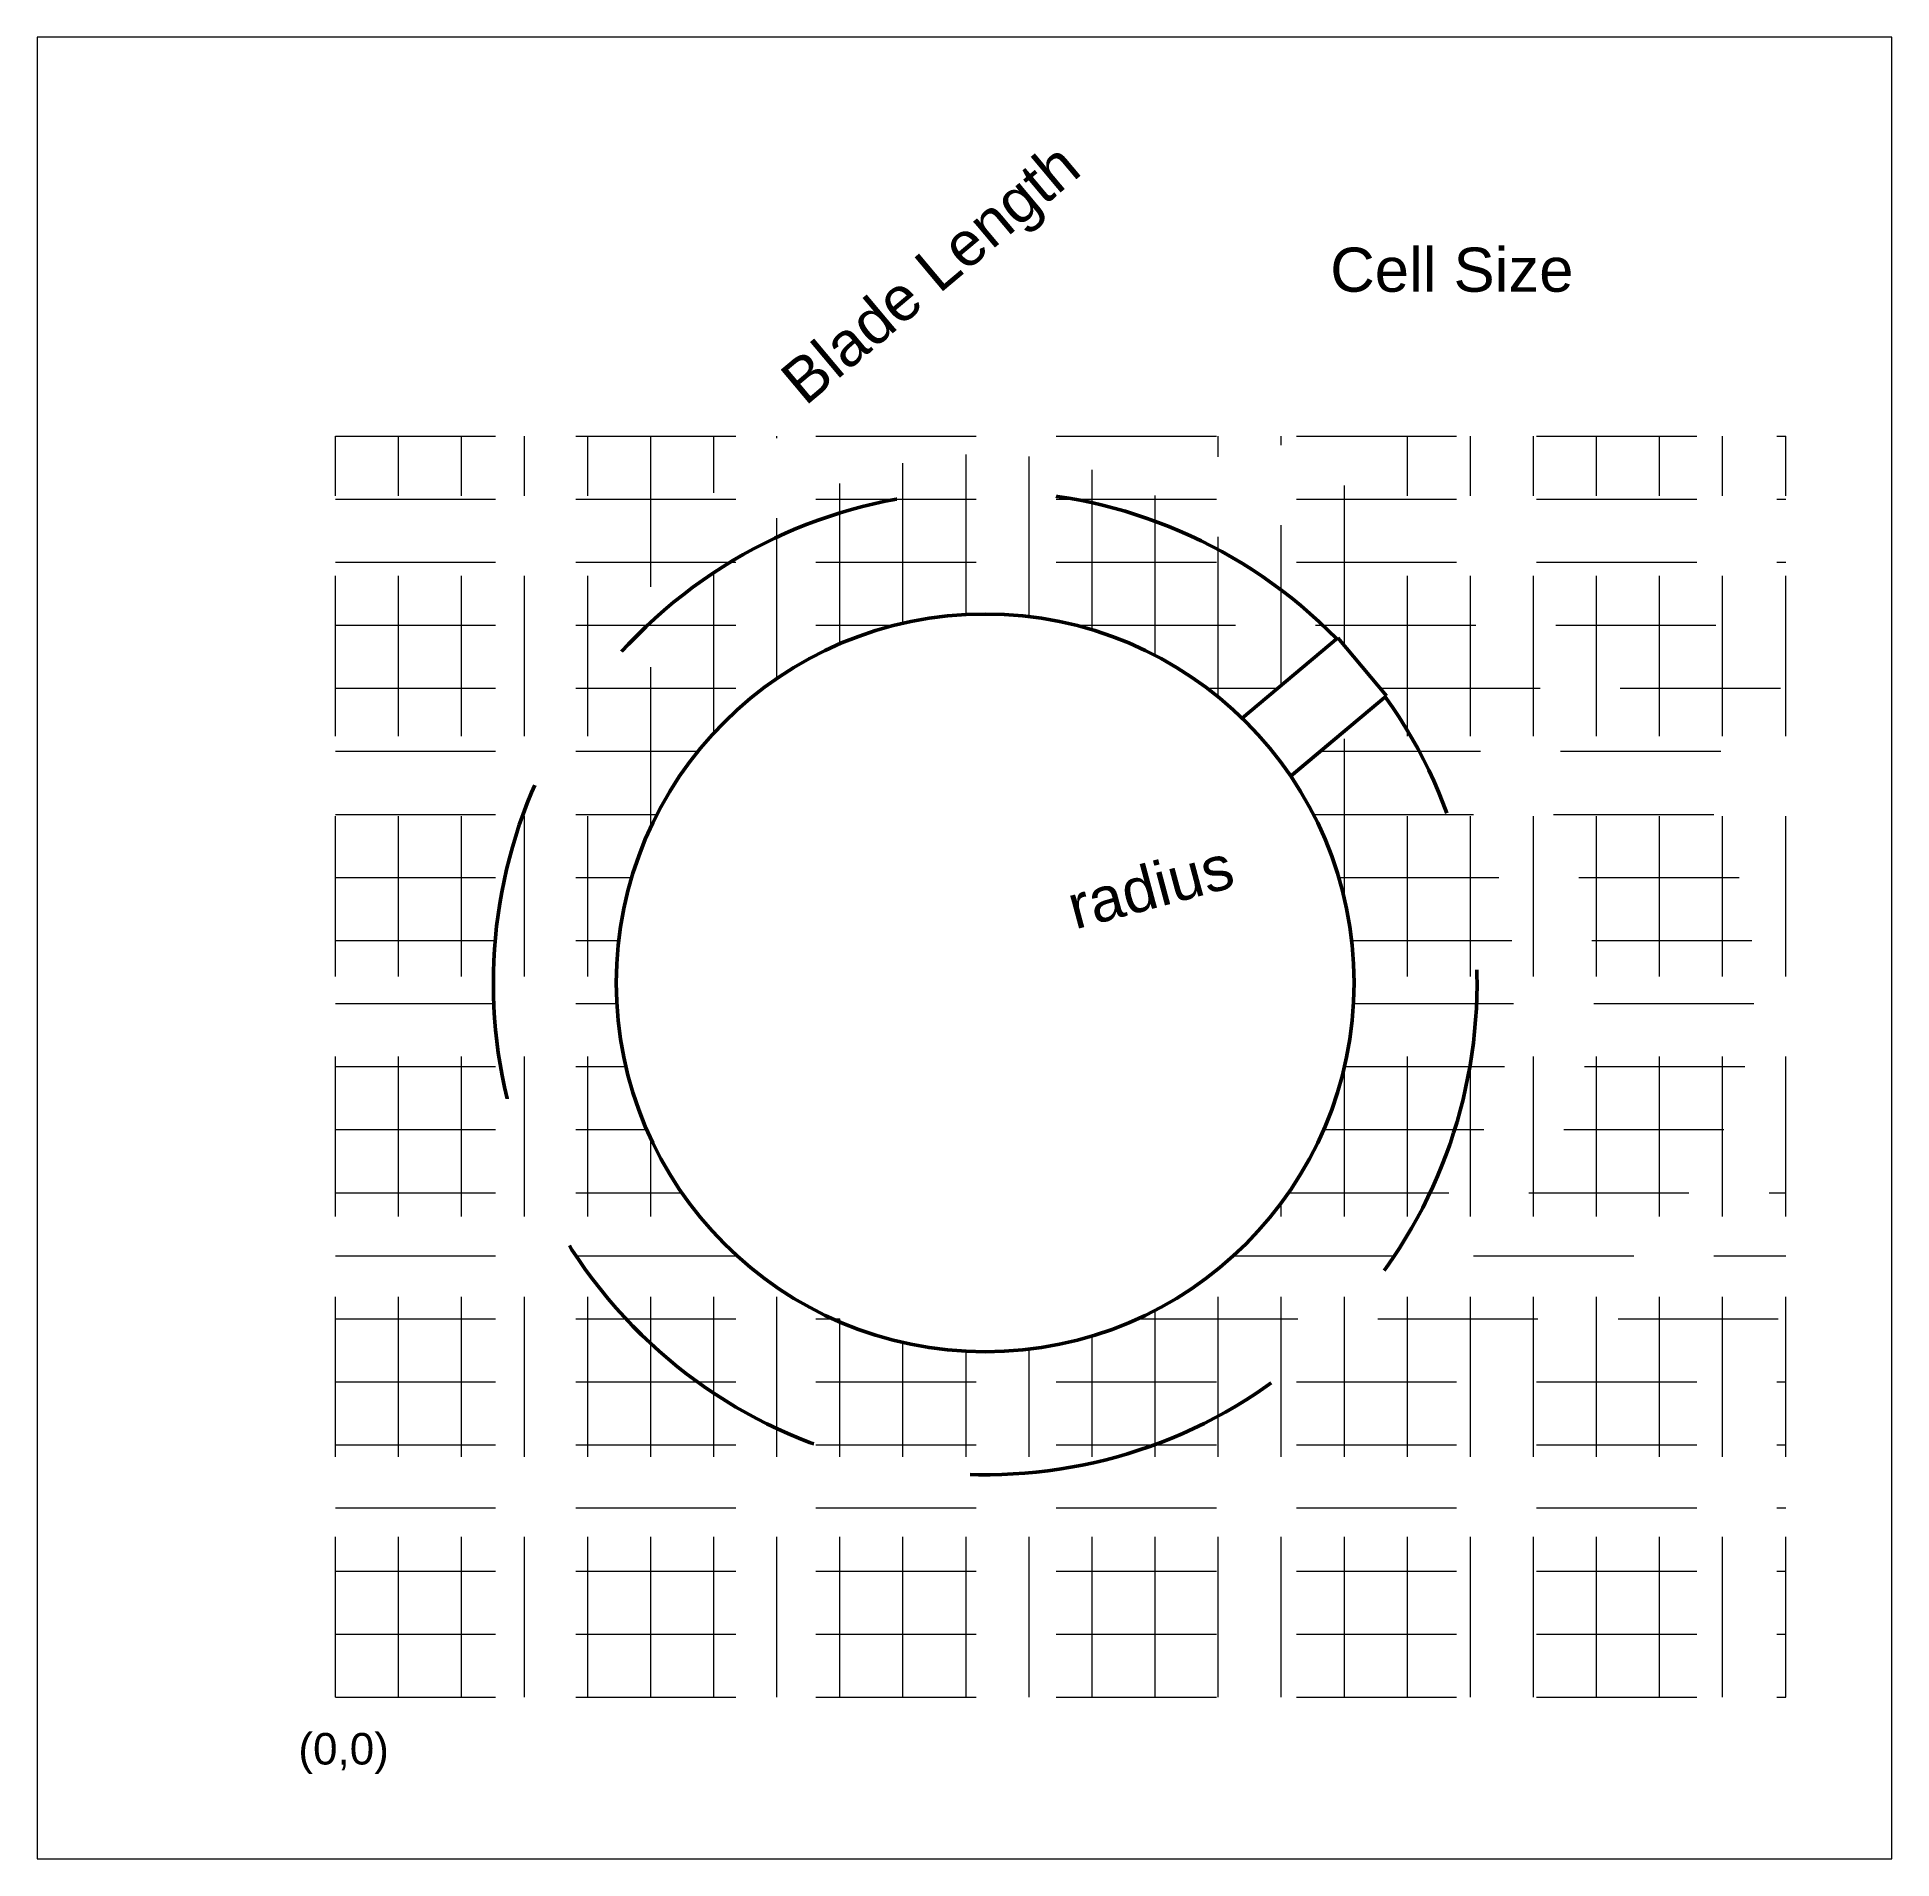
# Paper-space layout 'Layout1' of a CAD drawing. Header units: millimetres. Extents: x 32 to 179, y 94 to 239.
# The model-space entities are those that its viewports show. They can reach past a viewport. Long polylines and large blocks are cut down to what shows.
import ezdxf

# ---------------------------------------------------------------- set-up
doc = ezdxf.new("R2010")
doc.units = ezdxf.units.MM
doc.linetypes.add('DASHED', pattern=[19.05, 12.7, -6.35])
doc.linetypes.add('HIDDEN', pattern=[9.525, 6.35, -3.175])
for name, color, linetype, lineweight in [('Cutter', 30, 'Continuous', 50), ('Grid', 7, 'HIDDEN', 9), ('Outer Cutter', 30, 'DASHED', 50)]:
    doc.layers.add(name, color=color, linetype=linetype, lineweight=lineweight)
doc.layers.add('measures', color=18, linetype='Continuous', lineweight=25, true_color=0x000000)
doc.layers.add('Scale', color=18, linetype='Continuous', lineweight=25, true_color=0x000000)
doc.layers.add('viewport', color=136, linetype='Continuous', lineweight=25, true_color=0x008080, plot=False)
doc.styles.add('textstyle3', font='Arial.ttf')

msp = doc.modelspace()

# ---------------------------------------------------------------- linework, layer by layer
at = {"layer": 'Cutter'}
for p, q in [((143.78, 155.25), (158.96, 167.98)), ((158.96, 167.98), (166.67, 158.78)), ((151.49, 146.06), (166.67, 158.78)), ((151.72, 146.26), (166.67, 158.78))]:
    msp.add_line(p, q, dxfattribs=at)
msp.add_circle((103.04, 113.27), 58.5, dxfattribs=at)
at = {"layer": 'Grid'}
for p, q in [((0, 200), (230, 200)), ((0, 0), (0, 200)), ((10, 0), (10, 200)), ((20, 0), (20, 200)), ((30, 0), (30, 200)), ((40, 0), (40, 200)), ((50, 137.96), (50, 200)), ((60, 152.9), (60, 200)), ((70, 161.55), (70, 200)), ((80, 167.05), (80, 200)), ((90, 170.3), (90, 200)), ((100, 171.69), (100, 200)), ((110, 171.36), (110, 200)), ((120, 169.26), (120, 200)), ((130, 165.19), (130, 200)), ((140, 158.62), (140, 200)), ((150, 160.47), (150, 200)), ((160, 166.74), (160, 200)), ((170, 0), (170, 200)), ((180, 0), (180, 200)), ((190, 0), (190, 200)), ((200, 0), (200, 200)), ((210, 0), (210, 200)), ((220, 0), (220, 200)), ((230, 0), (230, 200)), ((0, 190), (230, 190)), ((0, 180), (230, 180)), ((0, 170), (88.74, 170)), ((117.33, 170), (230, 170)), ((0, 160), (67.84, 160)), ((138.24, 160), (149.44, 160)), ((165.65, 160), (230, 160)), ((160, 126.6), (160, 153.19)), ((0, 150), (57.5, 150)), ((156.19, 150), (230, 150)), ((0, 140), (51, 140)), ((155.08, 140), (230, 140)), ((0, 130), (46.98, 130)), ((159.1, 130), (230, 130)), ((0, 120), (44.93, 120)), ((161.15, 120), (230, 120)), ((0, 110), (44.63, 110)), ((161.45, 110), (230, 110)), ((0, 100), (46.06, 100)), ((160, 100), (230, 100)), ((160, 0), (160, 100)), ((0, 90), (49.37, 90)), ((50, 0), (50, 88.59)), ((156.71, 90), (230, 90)), ((0, 80), (54.92, 80)), ((151.15, 80), (230, 80)), ((150, 0), (150, 78.39)), ((60, 0), (60, 73.65)), ((0, 70), (63.67, 70)), ((140, 0), (140, 67.93)), ((142.4, 70), (230, 70)), ((70, 0), (70, 65)), ((0, 60), (80, 60)), ((80, 0), (80, 60)), ((127.21, 60), (230, 60)), ((130, 0), (130, 61.36)), ((90, 0), (90, 56.24)), ((120, 0), (120, 57.29)), ((100, 0), (100, 54.85)), ((110, 0), (110, 55.19)), ((0, 50), (230, 50)), ((0, 40), (230, 40)), ((0, 30), (230, 30)), ((0, 20), (230, 20)), ((0, 10), (230, 10)), ((0, 0), (230, 0))]:
    msp.add_line(p, q, dxfattribs=at)
at = {"layer": 'Outer Cutter'}
msp.add_arc((103.04, 113.27), 78, 44.3828, 35.5593, dxfattribs=at)

# ---------------------------------------------------------------- texts
at = {"layer": 'measures', "char_height": 7, "attachment_point": 1, "style": 'textstyle3'}
for s, insert, rotation in [('Blade Length', (70, 210), 40), ('radius', (115.46, 128.48), 15)]:
    msp.add_mtext(s, dxfattribs=dict(at, insert=insert, rotation=rotation))
at = {"layer": 'measures', "insert": (157.76, 229.88), "char_height": 7, "attachment_point": 1, "style": 'textstyle3'}
msp.add_mtext('Cell Size', dxfattribs=at)
at = {"layer": 'Scale', "insert": (-5.89, -5.69), "char_height": 5, "attachment_point": 1, "style": 'textstyle3'}
msp.add_mtext('(0,0)', dxfattribs=at)

psp = doc.layouts.get("Layout1")

# ---------------------------------------------------------------- viewports
at = {"layer": 'viewport'}
psp.add_viewport(center=(105.65, 166.69), size=(147.08, 144.4603), view_center_point=(99.75, 118.81), view_height=288.9206, dxfattribs=at)

doc.saveas('drawing.dxf')
